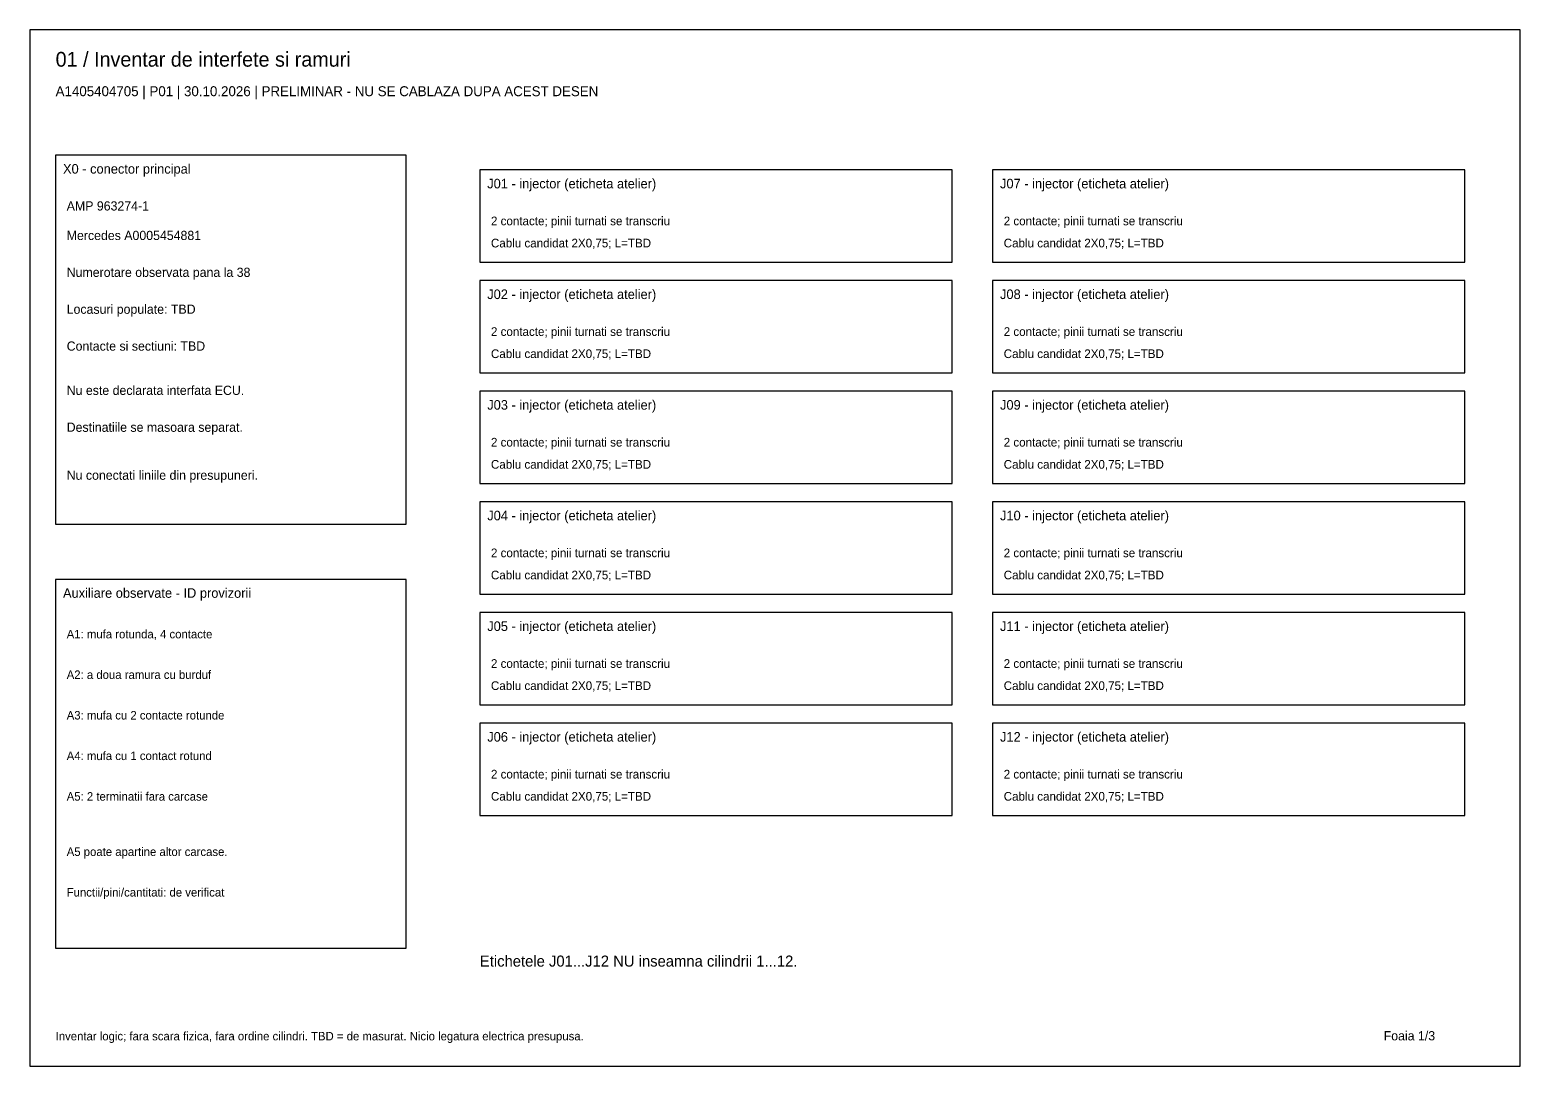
# Model space of a CAD drawing. Header units: millimetres. Extents: x 8 to 1292, y 8 to 289.
# Drawn here: x 8 to 412, y 8 to 289 of the extents above; entities that cross this region are included whole.
import ezdxf

# ---------------------------------------------------------------- set-up
doc = ezdxf.new("R2010")
doc.units = ezdxf.units.MM
for name, color, linetype in [('CADRU', 7, 'Continuous'), ('INVENTAR', 4, 'Continuous'), ('NOTE', 7, 'Continuous')]:
    doc.layers.add(name, color=color, linetype=linetype)

msp = doc.modelspace()

# ---------------------------------------------------------------- linework, layer by layer
at = {"layer": 'CADRU'}
for p, q in [((412, 289), (8, 289)), ((8, 289), (8, 8)), ((412, 8), (412, 289)), ((8, 8), (412, 8))]:
    msp.add_line(p, q, dxfattribs=at)
at = {"layer": 'INVENTAR'}
for p, q in [((110, 255), (15, 255)), ((15, 255), (15, 155)), ((110, 155), (110, 255)), ((258, 251), (130, 251)), ((130, 251), (130, 226)), ((258, 226), (258, 251)), ((397, 251), (269, 251)), ((269, 251), (269, 226)), ((397, 226), (397, 251)), ((130, 226), (258, 226)), ((269, 226), (397, 226)), ((258, 221), (130, 221)), ((130, 221), (130, 196)), ((258, 196), (258, 221)), ((397, 221), (269, 221)), ((269, 221), (269, 196)), ((397, 196), (397, 221)), ((130, 196), (258, 196)), ((269, 196), (397, 196)), ((258, 191), (130, 191)), ((130, 191), (130, 166)), ((258, 166), (258, 191)), ((397, 191), (269, 191)), ((269, 191), (269, 166)), ((397, 166), (397, 191)), ((130, 166), (258, 166)), ((269, 166), (397, 166)), ((258, 161), (130, 161)), ((130, 161), (130, 136)), ((258, 136), (258, 161)), ((397, 161), (269, 161)), ((269, 161), (269, 136)), ((397, 136), (397, 161)), ((15, 155), (110, 155)), ((110, 140), (15, 140)), ((15, 140), (15, 40)), ((110, 40), (110, 140)), ((130, 136), (258, 136)), ((269, 136), (397, 136)), ((258, 131), (130, 131)), ((130, 131), (130, 106)), ((258, 106), (258, 131)), ((397, 131), (269, 131)), ((269, 131), (269, 106)), ((397, 106), (397, 131)), ((130, 106), (258, 106)), ((269, 106), (397, 106)), ((258, 101), (130, 101)), ((130, 101), (130, 76)), ((258, 76), (258, 101)), ((397, 101), (269, 101)), ((269, 101), (269, 76)), ((397, 76), (397, 101)), ((130, 76), (258, 76)), ((269, 76), (397, 76)), ((15, 40), (110, 40))]:
    msp.add_line(p, q, dxfattribs=at)

# ---------------------------------------------------------------- texts
for s, p in [('X0 - conector principal', (17, 250)), ('J01 - injector (eticheta atelier)', (132, 246)), ('J07 - injector (eticheta atelier)', (271, 246)), ('J02 - injector (eticheta atelier)', (132, 216)), ('J08 - injector (eticheta atelier)', (271, 216)), ('J03 - injector (eticheta atelier)', (132, 186)), ('J09 - injector (eticheta atelier)', (271, 186)), ('J04 - injector (eticheta atelier)', (132, 156)), ('J10 - injector (eticheta atelier)', (271, 156)), ('Auxiliare observate - ID provizorii', (17, 135)), ('J05 - injector (eticheta atelier)', (132, 126)), ('J11 - injector (eticheta atelier)', (271, 126)), ('J06 - injector (eticheta atelier)', (132, 96)), ('J12 - injector (eticheta atelier)', (271, 96))]:
    msp.add_text(s, height=2.6, dxfattribs=at).set_placement(p)
at = {"layer": 'NOTE'}
for s, height, p in [('01 / Inventar de interfete si ramuri', 4, (15, 279)), ('A1405404705 | P01 | 30.10.2026 | PRELIMINAR - NU SE CABLAZA DUPA ACEST DESEN', 2.7, (15, 271)), ('AMP 963274-1', 2.5, (18, 240)), ('2 contacte; pinii turnati se transcriu', 2.35, (133, 236)), ('2 contacte; pinii turnati se transcriu', 2.35, (272, 236)), ('Mercedes A0005454881', 2.5, (18, 232)), ('Cablu candidat 2X0,75; L=TBD', 2.35, (133, 230)), ('Cablu candidat 2X0,75; L=TBD', 2.35, (272, 230)), ('Numerotare observata pana la 38', 2.5, (18, 222)), ('Locasuri populate: TBD', 2.5, (18, 212)), ('2 contacte; pinii turnati se transcriu', 2.35, (133, 206)), ('2 contacte; pinii turnati se transcriu', 2.35, (272, 206)), ('Contacte si sectiuni: TBD', 2.5, (18, 202)), ('Cablu candidat 2X0,75; L=TBD', 2.35, (133, 200)), ('Cablu candidat 2X0,75; L=TBD', 2.35, (272, 200)), ('Nu este declarata interfata ECU.', 2.5, (18, 190)), ('Destinatiile se masoara separat.', 2.5, (18, 180)), ('2 contacte; pinii turnati se transcriu', 2.35, (133, 176)), ('2 contacte; pinii turnati se transcriu', 2.35, (272, 176)), ('Cablu candidat 2X0,75; L=TBD', 2.35, (133, 170)), ('Cablu candidat 2X0,75; L=TBD', 2.35, (272, 170)), ('Nu conectati liniile din presupuneri.', 2.5, (18, 167)), ('2 contacte; pinii turnati se transcriu', 2.35, (133, 146)), ('2 contacte; pinii turnati se transcriu', 2.35, (272, 146)), ('Cablu candidat 2X0,75; L=TBD', 2.35, (133, 140)), ('Cablu candidat 2X0,75; L=TBD', 2.35, (272, 140)), ('A1: mufa rotunda, 4 contacte', 2.3, (18, 124)), ('2 contacte; pinii turnati se transcriu', 2.35, (133, 116)), ('2 contacte; pinii turnati se transcriu', 2.35, (272, 116)), ('A2: a doua ramura cu burduf', 2.3, (18, 113)), ('Cablu candidat 2X0,75; L=TBD', 2.35, (133, 110)), ('Cablu candidat 2X0,75; L=TBD', 2.35, (272, 110)), ('A3: mufa cu 2 contacte rotunde', 2.3, (18, 102)), ('A4: mufa cu 1 contact rotund', 2.3, (18, 91)), ('2 contacte; pinii turnati se transcriu', 2.35, (133, 86)), ('2 contacte; pinii turnati se transcriu', 2.35, (272, 86)), ('A5: 2 terminatii fara carcase', 2.3, (18, 80)), ('Cablu candidat 2X0,75; L=TBD', 2.35, (133, 80)), ('Cablu candidat 2X0,75; L=TBD', 2.35, (272, 80)), ('A5 poate apartine altor carcase.', 2.3, (18, 65)), ('Functii/pini/cantitati: de verificat', 2.3, (18, 54)), ('Etichetele J01...J12 NU inseamna cilindrii 1...12.', 3, (130, 35)), ('Inventar logic; fara scara fizica, fara ordine cilindri. TBD = de masurat. Nicio legatura electrica presupusa.', 2.3, (15, 15)), ('Foaia 1/3', 2.5, (375, 15))]:
    msp.add_text(s, height=height, dxfattribs=at).set_placement(p)

doc.saveas('drawing.dxf')
